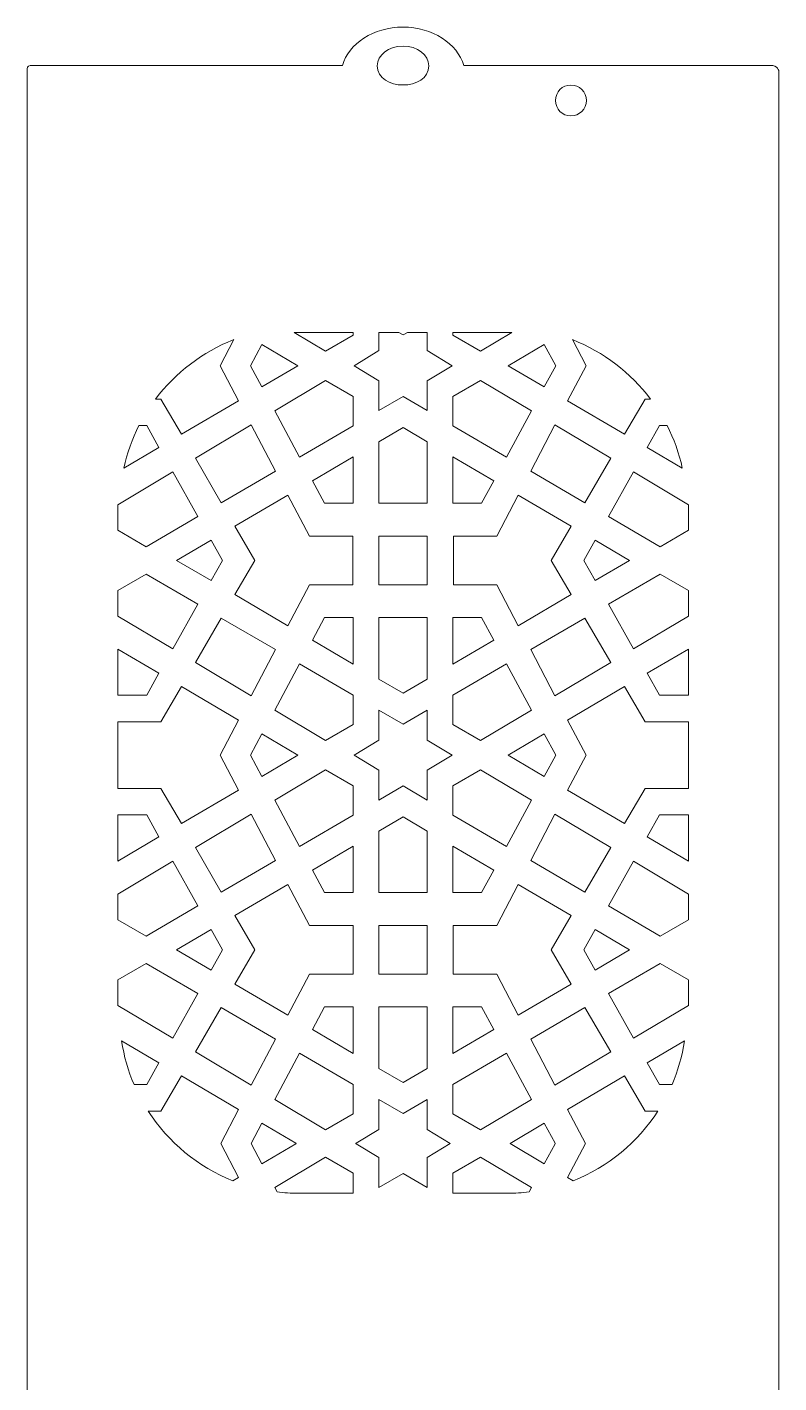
# Model space of a CAD drawing. Header units: millimetres. Extents: x -628 to 722, y -261 to 150.
# Drawn here: x -6.3 to 66.7, y -77.3 to 54.4 of the extents above; entities that cross this region are included whole.
import ezdxf

# ---------------------------------------------------------------- set-up
doc = ezdxf.new("R2010")
doc.units = ezdxf.units.MM
doc.header["$MEASUREMENT"] = 0
doc.layers.add('Layer 1', color=7, linetype='Continuous')

msp = doc.modelspace()

# ---------------------------------------------------------------- linework, layer by layer
at = {"layer": 'Layer 1', "lineweight": 9}
msp.add_open_spline([(0.2617, -155.2598), (0.2617, -155.2598), (60.1542, -155.2598), (60.1542, -155.2598), (60.1542, -155.2598), (61.887, -155.2598), (63.5488, -154.6964), (64.7742, -153.693), (64.7742, -153.693), (65.9995, -152.6895), (66.6876, -151.3291), (66.6876, -149.9104), (66.6876, -149.9104), (66.6876, -83.278), (66.6876, -16.6456), (66.6876, 49.9869), (66.6876, 49.9869), (66.6876, 50.2229), (66.6592, 50.7108), (65.8168, 50.6951), (65.8168, 50.6951), (55.9111, 50.6951), (46.0054, 50.6951), (36.0996, 50.6951), (36.0996, 50.6951), (35.4825, 52.8299), (33.0788, 54.422), (30.2077, 54.422), (30.2077, 54.422), (27.3365, 54.422), (24.9329, 52.8299), (24.3158, 50.6951), (24.3158, 50.6951), (14.2802, 50.6951), (4.2448, 50.6951), (-5.7907, 50.6951), (-5.7907, 50.6951), (-6.0668, 50.7015), (-6.281, 50.6408), (-6.2719, 50.3722), (-6.2719, 50.3722), (-6.2719, 50.3722), (-6.2719, -149.9104), (-6.2719, -149.9104), (-6.2719, -149.9104), (-6.2719, -152.8647), (-3.3466, -155.2598), (0.2617, -155.2598)], degree=3, knots=[0, 0, 0, 0, 0.07692308, 0.07692308, 0.07692308, 0.07692308, 0.15384615, 0.15384615, 0.15384615, 0.15384615, 0.23076923, 0.23076923, 0.23076923, 0.23076923, 0.30769231, 0.30769231, 0.30769231, 0.30769231, 0.38461538, 0.38461538, 0.38461538, 0.38461538, 0.46153846, 0.46153846, 0.46153846, 0.46153846, 0.53846154, 0.53846154, 0.53846154, 0.53846154, 0.61538462, 0.61538462, 0.61538462, 0.61538462, 0.69230769, 0.69230769, 0.69230769, 0.69230769, 0.76923077, 0.76923077, 0.76923077, 0.76923077, 0.84615385, 0.84615385, 0.84615385, 0.84615385, 1, 1, 1, 1], dxfattribs=at)
at = {"layer": 'Layer 1', "color": 22, "lineweight": 9}
for points, knots in [([(32.7077, 50.6757), (32.7077, 48.1738), (27.7077, 48.1738), (27.7077, 50.6757), (27.7077, 50.6757), (27.7077, 51.7263), (28.827, 52.5778), (30.2077, 52.5778), (30.2077, 52.5778), (31.5884, 52.5778), (32.7077, 51.7263), (32.7077, 50.6757)], [0, 0, 0, 0, 0.25, 0.25, 0.25, 0.25, 0.5, 0.5, 0.5, 0.5, 1, 1, 1, 1]), ([(48.0021, 47.2969), (48.0021, 46.4684), (47.3305, 45.7969), (46.502, 45.7969), (46.502, 45.7969), (45.6737, 45.7969), (45.0021, 46.4684), (45.0021, 47.2969), (45.0021, 47.2969), (45.0021, 48.1254), (45.6737, 48.7969), (46.502, 48.7969), (46.502, 48.7969), (47.3305, 48.7969), (48.0021, 48.1254), (48.0021, 47.2969)], [0, 0, 0, 0, 0.2, 0.2, 0.2, 0.2, 0.4, 0.4, 0.4, 0.4, 0.6, 0.6, 0.6, 0.6, 1, 1, 1, 1])]:
    msp.add_open_spline(points, degree=3, knots=knots, dxfattribs=at)
at = {"layer": 'Layer 1', "color": 240, "lineweight": 9}
for points, knots in [([(6.1789, 18.2867), (6.1789, 18.2867), (6.7112, 18.2867), (6.7112, 18.2867), (6.7112, 18.2867), (6.7112, 18.2867), (8.6977, 14.8712), (8.6977, 14.8712), (8.6977, 14.8712), (8.6977, 14.8712), (14.2299, 18.1306), (14.2299, 18.1306), (14.2299, 18.1306), (14.2299, 18.1306), (12.4491, 21.5302), (12.4491, 21.5302), (12.4491, 21.5302), (12.4491, 21.5302), (13.7763, 24.0635), (13.7763, 24.0635), (13.7763, 24.0635), (10.7389, 22.8779), (8.111, 20.8567), (6.1789, 18.2867)], [0, 0, 0, 0, 0.14285714, 0.14285714, 0.14285714, 0.14285714, 0.28571429, 0.28571429, 0.28571429, 0.28571429, 0.42857143, 0.42857143, 0.42857143, 0.42857143, 0.57142857, 0.57142857, 0.57142857, 0.57142857, 0.71428571, 0.71428571, 0.71428571, 0.71428571, 1, 1, 1, 1]), ([(19.6548, 24.7672), (19.6548, 24.7672), (22.6786, 22.9549), (22.6786, 22.9549), (22.6786, 22.9549), (22.6786, 22.9549), (25.3637, 24.5135), (25.3637, 24.5135), (25.3637, 24.5135), (25.3637, 24.5135), (25.3637, 24.7672), (25.3637, 24.7672), (25.3637, 24.7672), (25.3637, 24.7672), (19.6548, 24.7672), (19.6548, 24.7672)], [0, 0, 0, 0, 0.2, 0.2, 0.2, 0.2, 0.4, 0.4, 0.4, 0.4, 0.6, 0.6, 0.6, 0.6, 1, 1, 1, 1]), ([(30.2081, 24.5246), (30.2081, 24.5246), (30.6252, 24.7672), (30.6252, 24.7672), (30.6252, 24.7672), (30.6252, 24.7672), (32.55, 24.7672), (32.55, 24.7672), (32.55, 24.7672), (32.55, 24.7672), (32.55, 22.9939), (32.55, 22.9939), (32.55, 22.9939), (32.55, 22.9939), (34.9626, 21.5302), (34.9626, 21.5302), (34.9626, 21.5302), (34.9626, 21.5302), (32.55, 20.0669), (32.55, 20.0669), (32.55, 20.0669), (32.55, 20.0669), (32.55, 17.1671), (32.55, 17.1671), (32.55, 17.1671), (32.55, 17.1671), (30.2081, 18.5361), (30.2081, 18.5361), (30.2081, 18.5361), (30.2081, 18.5361), (27.8661, 17.1671), (27.8661, 17.1671), (27.8661, 17.1671), (27.8661, 17.1671), (27.8661, 20.0669), (27.8661, 20.0669), (27.8661, 20.0669), (27.8661, 20.0669), (25.4536, 21.5302), (25.4536, 21.5302), (25.4536, 21.5302), (25.4536, 21.5302), (27.8661, 22.9939), (27.8661, 22.9939), (27.8661, 22.9939), (27.8661, 22.9939), (27.8661, 24.7672), (27.8661, 24.7672), (27.8661, 24.7672), (27.8661, 24.7672), (29.791, 24.7672), (29.791, 24.7672), (29.791, 24.7672), (29.791, 24.7672), (30.2081, 24.5246), (30.2081, 24.5246)], [0, 0, 0, 0, 0.06666667, 0.06666667, 0.06666667, 0.06666667, 0.13333333, 0.13333333, 0.13333333, 0.13333333, 0.2, 0.2, 0.2, 0.2, 0.26666667, 0.26666667, 0.26666667, 0.26666667, 0.33333333, 0.33333333, 0.33333333, 0.33333333, 0.4, 0.4, 0.4, 0.4, 0.46666667, 0.46666667, 0.46666667, 0.46666667, 0.53333333, 0.53333333, 0.53333333, 0.53333333, 0.6, 0.6, 0.6, 0.6, 0.66666667, 0.66666667, 0.66666667, 0.66666667, 0.73333333, 0.73333333, 0.73333333, 0.73333333, 0.8, 0.8, 0.8, 0.8, 0.86666667, 0.86666667, 0.86666667, 0.86666667, 1, 1, 1, 1]), ([(40.7613, 24.7672), (40.7613, 24.7672), (37.7375, 22.9549), (37.7375, 22.9549), (37.7375, 22.9549), (37.7375, 22.9549), (35.0524, 24.5135), (35.0524, 24.5135), (35.0524, 24.5135), (35.0524, 24.5135), (35.0524, 24.7672), (35.0524, 24.7672), (35.0524, 24.7672), (35.0524, 24.7672), (40.7613, 24.7672), (40.7613, 24.7672)], [0, 0, 0, 0, 0.2, 0.2, 0.2, 0.2, 0.4, 0.4, 0.4, 0.4, 0.6, 0.6, 0.6, 0.6, 1, 1, 1, 1]), ([(54.2362, 18.2867), (54.2362, 18.2867), (53.7046, 18.2867), (53.7046, 18.2867), (53.7046, 18.2867), (53.7046, 18.2867), (51.7185, 14.8712), (51.7185, 14.8712), (51.7185, 14.8712), (51.7185, 14.8712), (46.186, 18.1306), (46.186, 18.1306), (46.186, 18.1306), (46.186, 18.1306), (47.9667, 21.5302), (47.9667, 21.5302), (47.9667, 21.5302), (47.9667, 21.5302), (46.6401, 24.063), (46.6401, 24.063), (46.6401, 24.063), (49.6768, 22.8773), (52.3043, 20.8562), (54.2362, 18.2867)], [0, 0, 0, 0, 0.14285714, 0.14285714, 0.14285714, 0.14285714, 0.28571429, 0.28571429, 0.28571429, 0.28571429, 0.42857143, 0.42857143, 0.42857143, 0.42857143, 0.57142857, 0.57142857, 0.57142857, 0.57142857, 0.71428571, 0.71428571, 0.71428571, 0.71428571, 1, 1, 1, 1]), ([(15.3884, 21.5303), (15.3884, 21.5303), (16.4994, 23.5931), (16.4994, 23.5931), (16.4994, 23.5931), (16.4994, 23.5931), (19.9977, 21.5302), (19.9977, 21.5302), (19.9977, 21.5302), (19.9977, 21.5302), (16.4994, 19.4677), (16.4994, 19.4677), (16.4994, 19.4677), (16.4994, 19.4677), (15.3884, 21.5303), (15.3884, 21.5303)], [0, 0, 0, 0, 0.2, 0.2, 0.2, 0.2, 0.4, 0.4, 0.4, 0.4, 0.6, 0.6, 0.6, 0.6, 1, 1, 1, 1]), ([(45.0275, 21.5303), (45.0275, 21.5303), (43.9165, 23.5931), (43.9165, 23.5931), (43.9165, 23.5931), (43.9165, 23.5931), (40.4184, 21.5302), (40.4184, 21.5302), (40.4184, 21.5302), (40.4184, 21.5302), (43.9165, 19.4677), (43.9165, 19.4677), (43.9165, 19.4677), (43.9165, 19.4677), (45.0275, 21.5303), (45.0275, 21.5303)], [0, 0, 0, 0, 0.2, 0.2, 0.2, 0.2, 0.4, 0.4, 0.4, 0.4, 0.6, 0.6, 0.6, 0.6, 1, 1, 1, 1]), ([(25.3637, 18.5472), (25.3637, 18.5472), (22.6786, 20.1057), (22.6786, 20.1057), (22.6786, 20.1057), (22.6786, 20.1057), (17.7483, 17.1509), (17.7483, 17.1509), (17.7483, 17.1509), (17.7483, 17.1509), (20.1675, 12.6623), (20.1675, 12.6623), (20.1675, 12.6623), (20.1675, 12.6623), (25.3637, 15.7028), (25.3637, 15.7028), (25.3637, 15.7028), (25.3637, 15.7028), (25.3637, 18.5472), (25.3637, 18.5472)], [0, 0, 0, 0, 0.16666667, 0.16666667, 0.16666667, 0.16666667, 0.33333333, 0.33333333, 0.33333333, 0.33333333, 0.5, 0.5, 0.5, 0.5, 0.66666667, 0.66666667, 0.66666667, 0.66666667, 1, 1, 1, 1]), ([(35.0524, 18.5472), (35.0524, 18.5472), (37.7375, 20.1057), (37.7375, 20.1057), (37.7375, 20.1057), (37.7375, 20.1057), (42.6679, 17.1509), (42.6679, 17.1509), (42.6679, 17.1509), (42.6679, 17.1509), (40.2483, 12.6623), (40.2483, 12.6623), (40.2483, 12.6623), (40.2483, 12.6623), (35.0524, 15.7028), (35.0524, 15.7028), (35.0524, 15.7028), (35.0524, 15.7028), (35.0524, 18.5472), (35.0524, 18.5472)], [0, 0, 0, 0, 0.16666667, 0.16666667, 0.16666667, 0.16666667, 0.33333333, 0.33333333, 0.33333333, 0.33333333, 0.5, 0.5, 0.5, 0.5, 0.66666667, 0.66666667, 0.66666667, 0.66666667, 1, 1, 1, 1]), ([(3.0991, 11.5728), (3.4152, 13.0291), (3.916, 14.4189), (4.5754, 15.7157), (4.5754, 15.7157), (4.5754, 15.7157), (5.3221, 15.7157), (5.3221, 15.7157), (5.3221, 15.7157), (5.3221, 15.7157), (6.5169, 13.5864), (6.5169, 13.5864), (6.5169, 13.5864), (6.5169, 13.5864), (3.0991, 11.5728), (3.0991, 11.5728)], [0, 0, 0, 0, 0.2, 0.2, 0.2, 0.2, 0.4, 0.4, 0.4, 0.4, 0.6, 0.6, 0.6, 0.6, 1, 1, 1, 1]), ([(15.4618, 15.7804), (15.4618, 15.7804), (10.0536, 12.5392), (10.0536, 12.5392), (10.0536, 12.5392), (10.0536, 12.5392), (12.5683, 8.2153), (12.5683, 8.2153), (12.5683, 8.2153), (12.5683, 8.2153), (17.8169, 11.2866), (17.8169, 11.2866), (17.8169, 11.2866), (17.8169, 11.2866), (15.4618, 15.7804), (15.4618, 15.7804)], [0, 0, 0, 0, 0.2, 0.2, 0.2, 0.2, 0.4, 0.4, 0.4, 0.4, 0.6, 0.6, 0.6, 0.6, 1, 1, 1, 1]), ([(30.2081, 15.524), (30.2081, 15.524), (32.55, 14.1505), (32.55, 14.1505), (32.55, 14.1505), (32.55, 14.1505), (32.55, 8.1698), (32.55, 8.1698), (32.55, 8.1698), (32.55, 8.1698), (27.8661, 8.1698), (27.8661, 8.1698), (27.8661, 8.1698), (27.8661, 8.1698), (27.8661, 14.1505), (27.8661, 14.1505), (27.8661, 14.1505), (27.8661, 14.1505), (30.2081, 15.524), (30.2081, 15.524)], [0, 0, 0, 0, 0.16666667, 0.16666667, 0.16666667, 0.16666667, 0.33333333, 0.33333333, 0.33333333, 0.33333333, 0.5, 0.5, 0.5, 0.5, 0.66666667, 0.66666667, 0.66666667, 0.66666667, 1, 1, 1, 1]), ([(44.9544, 15.7804), (44.9544, 15.7804), (50.3622, 12.5392), (50.3622, 12.5392), (50.3622, 12.5392), (50.3622, 12.5392), (47.8479, 8.2153), (47.8479, 8.2153), (47.8479, 8.2153), (47.8479, 8.2153), (42.5993, 11.2866), (42.5993, 11.2866), (42.5993, 11.2866), (42.5993, 11.2866), (44.9544, 15.7804), (44.9544, 15.7804)], [0, 0, 0, 0, 0.2, 0.2, 0.2, 0.2, 0.4, 0.4, 0.4, 0.4, 0.6, 0.6, 0.6, 0.6, 1, 1, 1, 1]), ([(57.3166, 11.5729), (57.3166, 11.5729), (53.8993, 13.5864), (53.8993, 13.5864), (53.8993, 13.5864), (53.8993, 13.5864), (55.0938, 15.7157), (55.0938, 15.7157), (55.0938, 15.7157), (55.0938, 15.7157), (55.8399, 15.7157), (55.8399, 15.7157), (55.8399, 15.7157), (56.4994, 14.4188), (57.0004, 13.0292), (57.3166, 11.5729)], [0, 0, 0, 0, 0.2, 0.2, 0.2, 0.2, 0.4, 0.4, 0.4, 0.4, 0.6, 0.6, 0.6, 0.6, 1, 1, 1, 1]), ([(21.409, 10.3593), (21.409, 10.3593), (25.3637, 12.6811), (25.3637, 12.6811), (25.3637, 12.6811), (25.3637, 12.6811), (25.3637, 8.1698), (25.3637, 8.1698), (25.3637, 8.1698), (25.3637, 8.1698), (22.5891, 8.1698), (22.5891, 8.1698), (22.5891, 8.1698), (22.5891, 8.1698), (21.409, 10.3593), (21.409, 10.3593)], [0, 0, 0, 0, 0.2, 0.2, 0.2, 0.2, 0.4, 0.4, 0.4, 0.4, 0.6, 0.6, 0.6, 0.6, 1, 1, 1, 1]), ([(39.0072, 10.3593), (39.0072, 10.3593), (35.0524, 12.6811), (35.0524, 12.6811), (35.0524, 12.6811), (35.0524, 12.6811), (35.0524, 8.1698), (35.0524, 8.1698), (35.0524, 8.1698), (35.0524, 8.1698), (37.8271, 8.1698), (37.8271, 8.1698), (37.8271, 8.1698), (37.8271, 8.1698), (39.0072, 10.3593), (39.0072, 10.3593)], [0, 0, 0, 0, 0.2, 0.2, 0.2, 0.2, 0.4, 0.4, 0.4, 0.4, 0.6, 0.6, 0.6, 0.6, 1, 1, 1, 1]), ([(2.5142, 8.0206), (2.5142, 8.0206), (2.5142, 5.5442), (2.5142, 5.5442), (2.5142, 5.5442), (2.5142, 5.5442), (5.261, 3.939), (5.261, 3.939), (5.261, 3.939), (5.261, 3.939), (10.2814, 6.8768), (10.2814, 6.8768), (10.2814, 6.8768), (10.2814, 6.8768), (7.8467, 11.2166), (7.8467, 11.2166), (7.8467, 11.2166), (7.8467, 11.2166), (2.5142, 8.0206), (2.5142, 8.0206)], [0, 0, 0, 0, 0.16666667, 0.16666667, 0.16666667, 0.16666667, 0.33333333, 0.33333333, 0.33333333, 0.33333333, 0.5, 0.5, 0.5, 0.5, 0.66666667, 0.66666667, 0.66666667, 0.66666667, 1, 1, 1, 1]), ([(57.9016, 8.0206), (57.9016, 8.0206), (57.9016, 5.5442), (57.9016, 5.5442), (57.9016, 5.5442), (57.9016, 5.5442), (55.1551, 3.939), (55.1551, 3.939), (55.1551, 3.939), (55.1551, 3.939), (50.1347, 6.8768), (50.1347, 6.8768), (50.1347, 6.8768), (50.1347, 6.8768), (52.5695, 11.2166), (52.5695, 11.2166), (52.5695, 11.2166), (52.5695, 11.2166), (57.9016, 8.0206), (57.9016, 8.0206)], [0, 0, 0, 0, 0.16666667, 0.16666667, 0.16666667, 0.16666667, 0.33333333, 0.33333333, 0.33333333, 0.33333333, 0.5, 0.5, 0.5, 0.5, 0.66666667, 0.66666667, 0.66666667, 0.66666667, 1, 1, 1, 1]), ([(25.3185, 4.9837), (25.3185, 4.9837), (25.3185, 0.2531), (25.3185, 0.2531), (25.3185, 0.2531), (25.3185, 0.2531), (21.12, 0.2531), (21.12, 0.2531), (21.12, 0.2531), (21.12, 0.2531), (19.0335, -3.7283), (19.0335, -3.7283), (19.0335, -3.7283), (19.0335, -3.7283), (13.8888, -0.7075), (13.8888, -0.7075), (13.8888, -0.7075), (13.8888, -0.7075), (15.822, 2.6184), (15.822, 2.6184), (15.822, 2.6184), (15.822, 2.6184), (13.8888, 5.9443), (13.8888, 5.9443), (13.8888, 5.9443), (13.8888, 5.9443), (19.0335, 8.9648), (19.0335, 8.9648), (19.0335, 8.9648), (19.0335, 8.9648), (21.12, 4.9837), (21.12, 4.9837), (21.12, 4.9837), (21.12, 4.9837), (25.3185, 4.9837), (25.3185, 4.9837)], [0, 0, 0, 0, 0.1, 0.1, 0.1, 0.1, 0.2, 0.2, 0.2, 0.2, 0.3, 0.3, 0.3, 0.3, 0.4, 0.4, 0.4, 0.4, 0.5, 0.5, 0.5, 0.5, 0.6, 0.6, 0.6, 0.6, 0.7, 0.7, 0.7, 0.7, 0.8, 0.8, 0.8, 0.8, 1, 1, 1, 1]), ([(35.0977, 4.9837), (35.0977, 4.9837), (35.0977, 0.2531), (35.0977, 0.2531), (35.0977, 0.2531), (35.0977, 0.2531), (39.2958, 0.2531), (39.2958, 0.2531), (39.2958, 0.2531), (39.2958, 0.2531), (41.3823, -3.7283), (41.3823, -3.7283), (41.3823, -3.7283), (41.3823, -3.7283), (46.5273, -0.7075), (46.5273, -0.7075), (46.5273, -0.7075), (46.5273, -0.7075), (44.5941, 2.6184), (44.5941, 2.6184), (44.5941, 2.6184), (44.5941, 2.6184), (46.5273, 5.9443), (46.5273, 5.9443), (46.5273, 5.9443), (46.5273, 5.9443), (41.3823, 8.9648), (41.3823, 8.9648), (41.3823, 8.9648), (41.3823, 8.9648), (39.2958, 4.9837), (39.2958, 4.9837), (39.2958, 4.9837), (39.2958, 4.9837), (35.0977, 4.9837), (35.0977, 4.9837)], [0, 0, 0, 0, 0.1, 0.1, 0.1, 0.1, 0.2, 0.2, 0.2, 0.2, 0.3, 0.3, 0.3, 0.3, 0.4, 0.4, 0.4, 0.4, 0.5, 0.5, 0.5, 0.5, 0.6, 0.6, 0.6, 0.6, 0.7, 0.7, 0.7, 0.7, 0.8, 0.8, 0.8, 0.8, 1, 1, 1, 1]), ([(12.6698, 2.6182), (12.6698, 2.6182), (11.5687, 4.5824), (11.5687, 4.5824), (11.5687, 4.5824), (11.5687, 4.5824), (8.2267, 2.6184), (8.2267, 2.6184), (8.2267, 2.6184), (8.2267, 2.6184), (11.5687, 0.6543), (11.5687, 0.6543), (11.5687, 0.6543), (11.5687, 0.6543), (12.6698, 2.6182), (12.6698, 2.6182)], [0, 0, 0, 0, 0.2, 0.2, 0.2, 0.2, 0.4, 0.4, 0.4, 0.4, 0.6, 0.6, 0.6, 0.6, 1, 1, 1, 1]), ([(30.2081, 4.9837), (30.2081, 4.9837), (32.55, 4.9837), (32.55, 4.9837), (32.55, 4.9837), (32.55, 4.9837), (32.55, 0.2531), (32.55, 0.2531), (32.55, 0.2531), (32.55, 0.2531), (27.8661, 0.2531), (27.8661, 0.2531), (27.8661, 0.2531), (27.8661, 0.2531), (27.8661, 4.9837), (27.8661, 4.9837), (27.8661, 4.9837), (27.8661, 4.9837), (30.2081, 4.9837), (30.2081, 4.9837)], [0, 0, 0, 0, 0.16666667, 0.16666667, 0.16666667, 0.16666667, 0.33333333, 0.33333333, 0.33333333, 0.33333333, 0.5, 0.5, 0.5, 0.5, 0.66666667, 0.66666667, 0.66666667, 0.66666667, 1, 1, 1, 1]), ([(47.7464, 2.6182), (47.7464, 2.6182), (48.8471, 4.5824), (48.8471, 4.5824), (48.8471, 4.5824), (48.8471, 4.5824), (52.1891, 2.6184), (52.1891, 2.6184), (52.1891, 2.6184), (52.1891, 2.6184), (48.8471, 0.6543), (48.8471, 0.6543), (48.8471, 0.6543), (48.8471, 0.6543), (47.7464, 2.6182), (47.7464, 2.6182)], [0, 0, 0, 0, 0.2, 0.2, 0.2, 0.2, 0.4, 0.4, 0.4, 0.4, 0.6, 0.6, 0.6, 0.6, 1, 1, 1, 1]), ([(2.5142, -2.7839), (2.5142, -2.7839), (2.5142, -0.3075), (2.5142, -0.3075), (2.5142, -0.3075), (2.5142, -0.3075), (5.261, 1.2979), (5.261, 1.2979), (5.261, 1.2979), (5.261, 1.2979), (10.2814, -1.6403), (10.2814, -1.6403), (10.2814, -1.6403), (10.2814, -1.6403), (7.8467, -5.9798), (7.8467, -5.9798), (7.8467, -5.9798), (7.8467, -5.9798), (2.5142, -2.7839), (2.5142, -2.7839)], [0, 0, 0, 0, 0.16666667, 0.16666667, 0.16666667, 0.16666667, 0.33333333, 0.33333333, 0.33333333, 0.33333333, 0.5, 0.5, 0.5, 0.5, 0.66666667, 0.66666667, 0.66666667, 0.66666667, 1, 1, 1, 1]), ([(57.9016, -2.7839), (57.9016, -2.7839), (57.9016, -0.3075), (57.9016, -0.3075), (57.9016, -0.3075), (57.9016, -0.3075), (55.1551, 1.2979), (55.1551, 1.2979), (55.1551, 1.2979), (55.1551, 1.2979), (50.1347, -1.6403), (50.1347, -1.6403), (50.1347, -1.6403), (50.1347, -1.6403), (52.5695, -5.9798), (52.5695, -5.9798), (52.5695, -5.9798), (52.5695, -5.9798), (57.9016, -2.7839), (57.9016, -2.7839)], [0, 0, 0, 0, 0.16666667, 0.16666667, 0.16666667, 0.16666667, 0.33333333, 0.33333333, 0.33333333, 0.33333333, 0.5, 0.5, 0.5, 0.5, 0.66666667, 0.66666667, 0.66666667, 0.66666667, 1, 1, 1, 1]), ([(15.4618, -10.5439), (15.4618, -10.5439), (10.0536, -7.3024), (10.0536, -7.3024), (10.0536, -7.3024), (10.0536, -7.3024), (12.5683, -2.9785), (12.5683, -2.9785), (12.5683, -2.9785), (12.5683, -2.9785), (17.8169, -6.0498), (17.8169, -6.0498), (17.8169, -6.0498), (17.8169, -6.0498), (15.4618, -10.5439), (15.4618, -10.5439)], [0, 0, 0, 0, 0.2, 0.2, 0.2, 0.2, 0.4, 0.4, 0.4, 0.4, 0.6, 0.6, 0.6, 0.6, 1, 1, 1, 1]), ([(21.409, -5.1228), (21.409, -5.1228), (25.3637, -7.4446), (25.3637, -7.4446), (25.3637, -7.4446), (25.3637, -7.4446), (25.3637, -2.9329), (25.3637, -2.9329), (25.3637, -2.9329), (25.3637, -2.9329), (22.5891, -2.9329), (22.5891, -2.9329), (22.5891, -2.9329), (22.5891, -2.9329), (21.409, -5.1228), (21.409, -5.1228)], [0, 0, 0, 0, 0.2, 0.2, 0.2, 0.2, 0.4, 0.4, 0.4, 0.4, 0.6, 0.6, 0.6, 0.6, 1, 1, 1, 1]), ([(30.2081, -10.2873), (30.2081, -10.2873), (32.55, -8.9137), (32.55, -8.9137), (32.55, -8.9137), (32.55, -8.9137), (32.55, -2.9329), (32.55, -2.9329), (32.55, -2.9329), (32.55, -2.9329), (27.8661, -2.9329), (27.8661, -2.9329), (27.8661, -2.9329), (27.8661, -2.9329), (27.8661, -8.9137), (27.8661, -8.9137), (27.8661, -8.9137), (27.8661, -8.9137), (30.2081, -10.2873), (30.2081, -10.2873)], [0, 0, 0, 0, 0.16666667, 0.16666667, 0.16666667, 0.16666667, 0.33333333, 0.33333333, 0.33333333, 0.33333333, 0.5, 0.5, 0.5, 0.5, 0.66666667, 0.66666667, 0.66666667, 0.66666667, 1, 1, 1, 1]), ([(39.0072, -5.1228), (39.0072, -5.1228), (35.0524, -7.4446), (35.0524, -7.4446), (35.0524, -7.4446), (35.0524, -7.4446), (35.0524, -2.9329), (35.0524, -2.9329), (35.0524, -2.9329), (35.0524, -2.9329), (37.8271, -2.9329), (37.8271, -2.9329), (37.8271, -2.9329), (37.8271, -2.9329), (39.0072, -5.1228), (39.0072, -5.1228)], [0, 0, 0, 0, 0.2, 0.2, 0.2, 0.2, 0.4, 0.4, 0.4, 0.4, 0.6, 0.6, 0.6, 0.6, 1, 1, 1, 1]), ([(44.9544, -10.5439), (44.9544, -10.5439), (50.3622, -7.3024), (50.3622, -7.3024), (50.3622, -7.3024), (50.3622, -7.3024), (47.8479, -2.9785), (47.8479, -2.9785), (47.8479, -2.9785), (47.8479, -2.9785), (42.5993, -6.0498), (42.5993, -6.0498), (42.5993, -6.0498), (42.5993, -6.0498), (44.9544, -10.5439), (44.9544, -10.5439)], [0, 0, 0, 0, 0.2, 0.2, 0.2, 0.2, 0.4, 0.4, 0.4, 0.4, 0.6, 0.6, 0.6, 0.6, 1, 1, 1, 1]), ([(2.5142, -10.4789), (2.5142, -10.4789), (5.3221, -10.4789), (5.3221, -10.4789), (5.3221, -10.4789), (5.3221, -10.4789), (6.5169, -8.3495), (6.5169, -8.3495), (6.5169, -8.3495), (6.5169, -8.3495), (2.5142, -5.9914), (2.5142, -5.9914), (2.5142, -5.9914), (2.5142, -5.9914), (2.5142, -10.4789), (2.5142, -10.4789)], [0, 0, 0, 0, 0.2, 0.2, 0.2, 0.2, 0.4, 0.4, 0.4, 0.4, 0.6, 0.6, 0.6, 0.6, 1, 1, 1, 1]), ([(57.9016, -10.4789), (57.9016, -10.4789), (55.0938, -10.4789), (55.0938, -10.4789), (55.0938, -10.4789), (55.0938, -10.4789), (53.8993, -8.3495), (53.8993, -8.3495), (53.8993, -8.3495), (53.8993, -8.3495), (57.9016, -5.9914), (57.9016, -5.9914), (57.9016, -5.9914), (57.9016, -5.9914), (57.9016, -10.4789), (57.9016, -10.4789)], [0, 0, 0, 0, 0.2, 0.2, 0.2, 0.2, 0.4, 0.4, 0.4, 0.4, 0.6, 0.6, 0.6, 0.6, 1, 1, 1, 1]), ([(25.3637, -13.3104), (25.3637, -13.3104), (22.6786, -14.869), (22.6786, -14.869), (22.6786, -14.869), (22.6786, -14.869), (17.7483, -11.9141), (17.7483, -11.9141), (17.7483, -11.9141), (17.7483, -11.9141), (20.1675, -7.4255), (20.1675, -7.4255), (20.1675, -7.4255), (20.1675, -7.4255), (25.3637, -10.466), (25.3637, -10.466), (25.3637, -10.466), (25.3637, -10.466), (25.3637, -13.3104), (25.3637, -13.3104)], [0, 0, 0, 0, 0.16666667, 0.16666667, 0.16666667, 0.16666667, 0.33333333, 0.33333333, 0.33333333, 0.33333333, 0.5, 0.5, 0.5, 0.5, 0.66666667, 0.66666667, 0.66666667, 0.66666667, 1, 1, 1, 1]), ([(35.0524, -13.3104), (35.0524, -13.3104), (37.7375, -14.869), (37.7375, -14.869), (37.7375, -14.869), (37.7375, -14.869), (42.6679, -11.9141), (42.6679, -11.9141), (42.6679, -11.9141), (42.6679, -11.9141), (40.2483, -7.4255), (40.2483, -7.4255), (40.2483, -7.4255), (40.2483, -7.4255), (35.0524, -10.466), (35.0524, -10.466), (35.0524, -10.466), (35.0524, -10.466), (35.0524, -13.3104), (35.0524, -13.3104)], [0, 0, 0, 0, 0.16666667, 0.16666667, 0.16666667, 0.16666667, 0.33333333, 0.33333333, 0.33333333, 0.33333333, 0.5, 0.5, 0.5, 0.5, 0.66666667, 0.66666667, 0.66666667, 0.66666667, 1, 1, 1, 1]), ([(12.4491, -16.2935), (12.4491, -16.2935), (14.2299, -12.8939), (14.2299, -12.8939), (14.2299, -12.8939), (14.2299, -12.8939), (8.6977, -9.6345), (8.6977, -9.6345), (8.6977, -9.6345), (8.6977, -9.6345), (6.7112, -13.0499), (6.7112, -13.0499), (6.7112, -13.0499), (6.7112, -13.0499), (2.5142, -13.0499), (2.5142, -13.0499), (2.5142, -13.0499), (2.5142, -13.0499), (2.5142, -19.5372), (2.5142, -19.5372), (2.5142, -19.5372), (2.5142, -19.5372), (6.7112, -19.5372), (6.7112, -19.5372), (6.7112, -19.5372), (6.7112, -19.5372), (8.6977, -22.953), (8.6977, -22.953), (8.6977, -22.953), (8.6977, -22.953), (14.2299, -19.6932), (14.2299, -19.6932), (14.2299, -19.6932), (14.2299, -19.6932), (12.4491, -16.2935), (12.4491, -16.2935)], [0, 0, 0, 0, 0.1, 0.1, 0.1, 0.1, 0.2, 0.2, 0.2, 0.2, 0.3, 0.3, 0.3, 0.3, 0.4, 0.4, 0.4, 0.4, 0.5, 0.5, 0.5, 0.5, 0.6, 0.6, 0.6, 0.6, 0.7, 0.7, 0.7, 0.7, 0.8, 0.8, 0.8, 0.8, 1, 1, 1, 1]), ([(47.9667, -16.2935), (47.9667, -16.2935), (46.186, -12.8939), (46.186, -12.8939), (46.186, -12.8939), (46.186, -12.8939), (51.7185, -9.6345), (51.7185, -9.6345), (51.7185, -9.6345), (51.7185, -9.6345), (53.7046, -13.0499), (53.7046, -13.0499), (53.7046, -13.0499), (53.7046, -13.0499), (57.9016, -13.0499), (57.9016, -13.0499), (57.9016, -13.0499), (57.9016, -13.0499), (57.9016, -19.5372), (57.9016, -19.5372), (57.9016, -19.5372), (57.9016, -19.5372), (53.7046, -19.5372), (53.7046, -19.5372), (53.7046, -19.5372), (53.7046, -19.5372), (51.7185, -22.953), (51.7185, -22.953), (51.7185, -22.953), (51.7185, -22.953), (46.186, -19.6932), (46.186, -19.6932), (46.186, -19.6932), (46.186, -19.6932), (47.9667, -16.2935), (47.9667, -16.2935)], [0, 0, 0, 0, 0.1, 0.1, 0.1, 0.1, 0.2, 0.2, 0.2, 0.2, 0.3, 0.3, 0.3, 0.3, 0.4, 0.4, 0.4, 0.4, 0.5, 0.5, 0.5, 0.5, 0.6, 0.6, 0.6, 0.6, 0.7, 0.7, 0.7, 0.7, 0.8, 0.8, 0.8, 0.8, 1, 1, 1, 1]), ([(30.2081, -13.2994), (30.2081, -13.2994), (32.55, -11.9306), (32.55, -11.9306), (32.55, -11.9306), (32.55, -11.9306), (32.55, -14.8301), (32.55, -14.8301), (32.55, -14.8301), (32.55, -14.8301), (34.9626, -16.2935), (34.9626, -16.2935), (34.9626, -16.2935), (34.9626, -16.2935), (32.55, -17.7571), (32.55, -17.7571), (32.55, -17.7571), (32.55, -17.7571), (32.55, -20.6568), (32.55, -20.6568), (32.55, -20.6568), (32.55, -20.6568), (30.2081, -19.2878), (30.2081, -19.2878), (30.2081, -19.2878), (30.2081, -19.2878), (27.8661, -20.6568), (27.8661, -20.6568), (27.8661, -20.6568), (27.8661, -20.6568), (27.8661, -17.7571), (27.8661, -17.7571), (27.8661, -17.7571), (27.8661, -17.7571), (25.4536, -16.2935), (25.4536, -16.2935), (25.4536, -16.2935), (25.4536, -16.2935), (27.8661, -14.8301), (27.8661, -14.8301), (27.8661, -14.8301), (27.8661, -14.8301), (27.8661, -11.9306), (27.8661, -11.9306), (27.8661, -11.9306), (27.8661, -11.9306), (30.2081, -13.2994), (30.2081, -13.2994)], [0, 0, 0, 0, 0.07692308, 0.07692308, 0.07692308, 0.07692308, 0.15384615, 0.15384615, 0.15384615, 0.15384615, 0.23076923, 0.23076923, 0.23076923, 0.23076923, 0.30769231, 0.30769231, 0.30769231, 0.30769231, 0.38461538, 0.38461538, 0.38461538, 0.38461538, 0.46153846, 0.46153846, 0.46153846, 0.46153846, 0.53846154, 0.53846154, 0.53846154, 0.53846154, 0.61538462, 0.61538462, 0.61538462, 0.61538462, 0.69230769, 0.69230769, 0.69230769, 0.69230769, 0.76923077, 0.76923077, 0.76923077, 0.76923077, 0.84615385, 0.84615385, 0.84615385, 0.84615385, 1, 1, 1, 1]), ([(15.3884, -16.2936), (15.3884, -16.2936), (16.4994, -14.2309), (16.4994, -14.2309), (16.4994, -14.2309), (16.4994, -14.2309), (19.9977, -16.2935), (19.9977, -16.2935), (19.9977, -16.2935), (19.9977, -16.2935), (16.4994, -18.3562), (16.4994, -18.3562), (16.4994, -18.3562), (16.4994, -18.3562), (15.3884, -16.2936), (15.3884, -16.2936)], [0, 0, 0, 0, 0.2, 0.2, 0.2, 0.2, 0.4, 0.4, 0.4, 0.4, 0.6, 0.6, 0.6, 0.6, 1, 1, 1, 1]), ([(45.0275, -16.2936), (45.0275, -16.2936), (43.9165, -14.2309), (43.9165, -14.2309), (43.9165, -14.2309), (43.9165, -14.2309), (40.4184, -16.2935), (40.4184, -16.2935), (40.4184, -16.2935), (40.4184, -16.2935), (43.9165, -18.3562), (43.9165, -18.3562), (43.9165, -18.3562), (43.9165, -18.3562), (45.0275, -16.2936), (45.0275, -16.2936)], [0, 0, 0, 0, 0.2, 0.2, 0.2, 0.2, 0.4, 0.4, 0.4, 0.4, 0.6, 0.6, 0.6, 0.6, 1, 1, 1, 1]), ([(25.3637, -19.2767), (25.3637, -19.2767), (22.6786, -17.7182), (22.6786, -17.7182), (22.6786, -17.7182), (22.6786, -17.7182), (17.7483, -20.673), (17.7483, -20.673), (17.7483, -20.673), (17.7483, -20.673), (20.1675, -25.1616), (20.1675, -25.1616), (20.1675, -25.1616), (20.1675, -25.1616), (25.3637, -22.121), (25.3637, -22.121), (25.3637, -22.121), (25.3637, -22.121), (25.3637, -19.2767), (25.3637, -19.2767)], [0, 0, 0, 0, 0.16666667, 0.16666667, 0.16666667, 0.16666667, 0.33333333, 0.33333333, 0.33333333, 0.33333333, 0.5, 0.5, 0.5, 0.5, 0.66666667, 0.66666667, 0.66666667, 0.66666667, 1, 1, 1, 1]), ([(35.0524, -19.2767), (35.0524, -19.2767), (37.7375, -17.7182), (37.7375, -17.7182), (37.7375, -17.7182), (37.7375, -17.7182), (42.6679, -20.673), (42.6679, -20.673), (42.6679, -20.673), (42.6679, -20.673), (40.2483, -25.1616), (40.2483, -25.1616), (40.2483, -25.1616), (40.2483, -25.1616), (35.0524, -22.121), (35.0524, -22.121), (35.0524, -22.121), (35.0524, -22.121), (35.0524, -19.2767), (35.0524, -19.2767)], [0, 0, 0, 0, 0.16666667, 0.16666667, 0.16666667, 0.16666667, 0.33333333, 0.33333333, 0.33333333, 0.33333333, 0.5, 0.5, 0.5, 0.5, 0.66666667, 0.66666667, 0.66666667, 0.66666667, 1, 1, 1, 1]), ([(2.5142, -22.1082), (2.5142, -22.1082), (5.3221, -22.1082), (5.3221, -22.1082), (5.3221, -22.1082), (5.3221, -22.1082), (6.5169, -24.2375), (6.5169, -24.2375), (6.5169, -24.2375), (6.5169, -24.2375), (2.5142, -26.5956), (2.5142, -26.5956), (2.5142, -26.5956), (2.5142, -26.5956), (2.5142, -22.1082), (2.5142, -22.1082)], [0, 0, 0, 0, 0.2, 0.2, 0.2, 0.2, 0.4, 0.4, 0.4, 0.4, 0.6, 0.6, 0.6, 0.6, 1, 1, 1, 1]), ([(15.4618, -22.0435), (15.4618, -22.0435), (10.0536, -25.2846), (10.0536, -25.2846), (10.0536, -25.2846), (10.0536, -25.2846), (12.5683, -29.6089), (12.5683, -29.6089), (12.5683, -29.6089), (12.5683, -29.6089), (17.8169, -26.5372), (17.8169, -26.5372), (17.8169, -26.5372), (17.8169, -26.5372), (15.4618, -22.0435), (15.4618, -22.0435)], [0, 0, 0, 0, 0.2, 0.2, 0.2, 0.2, 0.4, 0.4, 0.4, 0.4, 0.6, 0.6, 0.6, 0.6, 1, 1, 1, 1]), ([(30.2081, -22.2998), (30.2081, -22.2998), (32.55, -23.6733), (32.55, -23.6733), (32.55, -23.6733), (32.55, -23.6733), (32.55, -29.6541), (32.55, -29.6541), (32.55, -29.6541), (32.55, -29.6541), (27.8661, -29.6541), (27.8661, -29.6541), (27.8661, -29.6541), (27.8661, -29.6541), (27.8661, -23.6733), (27.8661, -23.6733), (27.8661, -23.6733), (27.8661, -23.6733), (30.2081, -22.2998), (30.2081, -22.2998)], [0, 0, 0, 0, 0.16666667, 0.16666667, 0.16666667, 0.16666667, 0.33333333, 0.33333333, 0.33333333, 0.33333333, 0.5, 0.5, 0.5, 0.5, 0.66666667, 0.66666667, 0.66666667, 0.66666667, 1, 1, 1, 1]), ([(44.9544, -22.0435), (44.9544, -22.0435), (50.3622, -25.2846), (50.3622, -25.2846), (50.3622, -25.2846), (50.3622, -25.2846), (47.8479, -29.6089), (47.8479, -29.6089), (47.8479, -29.6089), (47.8479, -29.6089), (42.5993, -26.5372), (42.5993, -26.5372), (42.5993, -26.5372), (42.5993, -26.5372), (44.9544, -22.0435), (44.9544, -22.0435)], [0, 0, 0, 0, 0.2, 0.2, 0.2, 0.2, 0.4, 0.4, 0.4, 0.4, 0.6, 0.6, 0.6, 0.6, 1, 1, 1, 1]), ([(57.9016, -22.1082), (57.9016, -22.1082), (55.0938, -22.1082), (55.0938, -22.1082), (55.0938, -22.1082), (55.0938, -22.1082), (53.8993, -24.2375), (53.8993, -24.2375), (53.8993, -24.2375), (53.8993, -24.2375), (57.9016, -26.5956), (57.9016, -26.5956), (57.9016, -26.5956), (57.9016, -26.5956), (57.9016, -22.1082), (57.9016, -22.1082)], [0, 0, 0, 0, 0.2, 0.2, 0.2, 0.2, 0.4, 0.4, 0.4, 0.4, 0.6, 0.6, 0.6, 0.6, 1, 1, 1, 1]), ([(21.409, -27.4646), (21.409, -27.4646), (25.3637, -25.1427), (25.3637, -25.1427), (25.3637, -25.1427), (25.3637, -25.1427), (25.3637, -29.6541), (25.3637, -29.6541), (25.3637, -29.6541), (25.3637, -29.6541), (22.5891, -29.6541), (22.5891, -29.6541), (22.5891, -29.6541), (22.5891, -29.6541), (21.409, -27.4646), (21.409, -27.4646)], [0, 0, 0, 0, 0.2, 0.2, 0.2, 0.2, 0.4, 0.4, 0.4, 0.4, 0.6, 0.6, 0.6, 0.6, 1, 1, 1, 1]), ([(39.0072, -27.4646), (39.0072, -27.4646), (35.0524, -25.1427), (35.0524, -25.1427), (35.0524, -25.1427), (35.0524, -25.1427), (35.0524, -29.6541), (35.0524, -29.6541), (35.0524, -29.6541), (35.0524, -29.6541), (37.8271, -29.6541), (37.8271, -29.6541), (37.8271, -29.6541), (37.8271, -29.6541), (39.0072, -27.4646), (39.0072, -27.4646)], [0, 0, 0, 0, 0.2, 0.2, 0.2, 0.2, 0.4, 0.4, 0.4, 0.4, 0.6, 0.6, 0.6, 0.6, 1, 1, 1, 1]), ([(2.5142, -29.8033), (2.5142, -29.8033), (2.5142, -32.2799), (2.5142, -32.2799), (2.5142, -32.2799), (2.5142, -32.2799), (5.261, -33.885), (5.261, -33.885), (5.261, -33.885), (5.261, -33.885), (10.2814, -30.9471), (10.2814, -30.9471), (10.2814, -30.9471), (10.2814, -30.9471), (7.8467, -26.6076), (7.8467, -26.6076), (7.8467, -26.6076), (7.8467, -26.6076), (2.5142, -29.8033), (2.5142, -29.8033)], [0, 0, 0, 0, 0.16666667, 0.16666667, 0.16666667, 0.16666667, 0.33333333, 0.33333333, 0.33333333, 0.33333333, 0.5, 0.5, 0.5, 0.5, 0.66666667, 0.66666667, 0.66666667, 0.66666667, 1, 1, 1, 1]), ([(57.9016, -29.8033), (57.9016, -29.8033), (57.9016, -32.2799), (57.9016, -32.2799), (57.9016, -32.2799), (57.9016, -32.2799), (55.1551, -33.885), (55.1551, -33.885), (55.1551, -33.885), (55.1551, -33.885), (50.1347, -30.9471), (50.1347, -30.9471), (50.1347, -30.9471), (50.1347, -30.9471), (52.5695, -26.6076), (52.5695, -26.6076), (52.5695, -26.6076), (52.5695, -26.6076), (57.9016, -29.8033), (57.9016, -29.8033)], [0, 0, 0, 0, 0.16666667, 0.16666667, 0.16666667, 0.16666667, 0.33333333, 0.33333333, 0.33333333, 0.33333333, 0.5, 0.5, 0.5, 0.5, 0.66666667, 0.66666667, 0.66666667, 0.66666667, 1, 1, 1, 1]), ([(25.3577, -32.8402), (25.3577, -32.8402), (21.12, -32.8402), (21.12, -32.8402), (21.12, -32.8402), (21.12, -32.8402), (19.0335, -28.8591), (19.0335, -28.8591), (19.0335, -28.8591), (19.0335, -28.8591), (13.8888, -31.8796), (13.8888, -31.8796), (13.8888, -31.8796), (13.8888, -31.8796), (15.822, -35.2055), (15.822, -35.2055), (15.822, -35.2055), (15.822, -35.2055), (13.8888, -38.5313), (13.8888, -38.5313), (13.8888, -38.5313), (13.8888, -38.5313), (19.0335, -41.5518), (19.0335, -41.5518), (19.0335, -41.5518), (19.0335, -41.5518), (21.12, -37.5707), (21.12, -37.5707), (21.12, -37.5707), (21.12, -37.5707), (25.3577, -37.5707), (25.3577, -37.5707), (25.3577, -37.5707), (25.3577, -37.5707), (25.3577, -32.8402), (25.3577, -32.8402)], [0, 0, 0, 0, 0.1, 0.1, 0.1, 0.1, 0.2, 0.2, 0.2, 0.2, 0.3, 0.3, 0.3, 0.3, 0.4, 0.4, 0.4, 0.4, 0.5, 0.5, 0.5, 0.5, 0.6, 0.6, 0.6, 0.6, 0.7, 0.7, 0.7, 0.7, 0.8, 0.8, 0.8, 0.8, 1, 1, 1, 1]), ([(35.0584, -32.8402), (35.0584, -32.8402), (39.2958, -32.8402), (39.2958, -32.8402), (39.2958, -32.8402), (39.2958, -32.8402), (41.3823, -28.8591), (41.3823, -28.8591), (41.3823, -28.8591), (41.3823, -28.8591), (46.5273, -31.8796), (46.5273, -31.8796), (46.5273, -31.8796), (46.5273, -31.8796), (44.5941, -35.2055), (44.5941, -35.2055), (44.5941, -35.2055), (44.5941, -35.2055), (46.5273, -38.5313), (46.5273, -38.5313), (46.5273, -38.5313), (46.5273, -38.5313), (41.3823, -41.5518), (41.3823, -41.5518), (41.3823, -41.5518), (41.3823, -41.5518), (39.2958, -37.5707), (39.2958, -37.5707), (39.2958, -37.5707), (39.2958, -37.5707), (35.0584, -37.5707), (35.0584, -37.5707), (35.0584, -37.5707), (35.0584, -37.5707), (35.0584, -32.8402), (35.0584, -32.8402)], [0, 0, 0, 0, 0.1, 0.1, 0.1, 0.1, 0.2, 0.2, 0.2, 0.2, 0.3, 0.3, 0.3, 0.3, 0.4, 0.4, 0.4, 0.4, 0.5, 0.5, 0.5, 0.5, 0.6, 0.6, 0.6, 0.6, 0.7, 0.7, 0.7, 0.7, 0.8, 0.8, 0.8, 0.8, 1, 1, 1, 1]), ([(30.2081, -32.8402), (30.2081, -32.8402), (32.55, -32.8402), (32.55, -32.8402), (32.55, -32.8402), (32.55, -32.8402), (32.55, -37.5707), (32.55, -37.5707), (32.55, -37.5707), (32.55, -37.5707), (27.8661, -37.5707), (27.8661, -37.5707), (27.8661, -37.5707), (27.8661, -37.5707), (27.8661, -32.8402), (27.8661, -32.8402), (27.8661, -32.8402), (27.8661, -32.8402), (30.2081, -32.8402), (30.2081, -32.8402)], [0, 0, 0, 0, 0.16666667, 0.16666667, 0.16666667, 0.16666667, 0.33333333, 0.33333333, 0.33333333, 0.33333333, 0.5, 0.5, 0.5, 0.5, 0.66666667, 0.66666667, 0.66666667, 0.66666667, 1, 1, 1, 1]), ([(12.6698, -35.2055), (12.6698, -35.2055), (11.5687, -33.2417), (11.5687, -33.2417), (11.5687, -33.2417), (11.5687, -33.2417), (8.2267, -35.2055), (8.2267, -35.2055), (8.2267, -35.2055), (8.2267, -35.2055), (11.5687, -37.1692), (11.5687, -37.1692), (11.5687, -37.1692), (11.5687, -37.1692), (12.6698, -35.2055), (12.6698, -35.2055)], [0, 0, 0, 0, 0.2, 0.2, 0.2, 0.2, 0.4, 0.4, 0.4, 0.4, 0.6, 0.6, 0.6, 0.6, 1, 1, 1, 1]), ([(47.7464, -35.2055), (47.7464, -35.2055), (48.8471, -33.2417), (48.8471, -33.2417), (48.8471, -33.2417), (48.8471, -33.2417), (52.1891, -35.2055), (52.1891, -35.2055), (52.1891, -35.2055), (52.1891, -35.2055), (48.8471, -37.1692), (48.8471, -37.1692), (48.8471, -37.1692), (48.8471, -37.1692), (47.7464, -35.2055), (47.7464, -35.2055)], [0, 0, 0, 0, 0.2, 0.2, 0.2, 0.2, 0.4, 0.4, 0.4, 0.4, 0.6, 0.6, 0.6, 0.6, 1, 1, 1, 1]), ([(2.5142, -40.6077), (2.5142, -40.6077), (2.5142, -38.1313), (2.5142, -38.1313), (2.5142, -38.1313), (2.5142, -38.1313), (5.261, -36.526), (5.261, -36.526), (5.261, -36.526), (5.261, -36.526), (10.2814, -39.4641), (10.2814, -39.4641), (10.2814, -39.4641), (10.2814, -39.4641), (7.8467, -43.8036), (7.8467, -43.8036), (7.8467, -43.8036), (7.8467, -43.8036), (2.5142, -40.6077), (2.5142, -40.6077)], [0, 0, 0, 0, 0.16666667, 0.16666667, 0.16666667, 0.16666667, 0.33333333, 0.33333333, 0.33333333, 0.33333333, 0.5, 0.5, 0.5, 0.5, 0.66666667, 0.66666667, 0.66666667, 0.66666667, 1, 1, 1, 1]), ([(57.9016, -40.6077), (57.9016, -40.6077), (57.9016, -38.1313), (57.9016, -38.1313), (57.9016, -38.1313), (57.9016, -38.1313), (55.1551, -36.526), (55.1551, -36.526), (55.1551, -36.526), (55.1551, -36.526), (50.1347, -39.4641), (50.1347, -39.4641), (50.1347, -39.4641), (50.1347, -39.4641), (52.5695, -43.8036), (52.5695, -43.8036), (52.5695, -43.8036), (52.5695, -43.8036), (57.9016, -40.6077), (57.9016, -40.6077)], [0, 0, 0, 0, 0.16666667, 0.16666667, 0.16666667, 0.16666667, 0.33333333, 0.33333333, 0.33333333, 0.33333333, 0.5, 0.5, 0.5, 0.5, 0.66666667, 0.66666667, 0.66666667, 0.66666667, 1, 1, 1, 1]), ([(15.4618, -48.3674), (15.4618, -48.3674), (10.0536, -45.1263), (10.0536, -45.1263), (10.0536, -45.1263), (10.0536, -45.1263), (12.5683, -40.8023), (12.5683, -40.8023), (12.5683, -40.8023), (12.5683, -40.8023), (17.8169, -43.8737), (17.8169, -43.8737), (17.8169, -43.8737), (17.8169, -43.8737), (15.4618, -48.3674), (15.4618, -48.3674)], [0, 0, 0, 0, 0.2, 0.2, 0.2, 0.2, 0.4, 0.4, 0.4, 0.4, 0.6, 0.6, 0.6, 0.6, 1, 1, 1, 1]), ([(21.409, -42.9463), (21.409, -42.9463), (25.3637, -45.2682), (25.3637, -45.2682), (25.3637, -45.2682), (25.3637, -45.2682), (25.3637, -40.7568), (25.3637, -40.7568), (25.3637, -40.7568), (25.3637, -40.7568), (22.5891, -40.7568), (22.5891, -40.7568), (22.5891, -40.7568), (22.5891, -40.7568), (21.409, -42.9463), (21.409, -42.9463)], [0, 0, 0, 0, 0.2, 0.2, 0.2, 0.2, 0.4, 0.4, 0.4, 0.4, 0.6, 0.6, 0.6, 0.6, 1, 1, 1, 1]), ([(30.2081, -48.1111), (30.2081, -48.1111), (32.55, -46.7376), (32.55, -46.7376), (32.55, -46.7376), (32.55, -46.7376), (32.55, -40.7568), (32.55, -40.7568), (32.55, -40.7568), (32.55, -40.7568), (27.8661, -40.7568), (27.8661, -40.7568), (27.8661, -40.7568), (27.8661, -40.7568), (27.8661, -46.7376), (27.8661, -46.7376), (27.8661, -46.7376), (27.8661, -46.7376), (30.2081, -48.1111), (30.2081, -48.1111)], [0, 0, 0, 0, 0.16666667, 0.16666667, 0.16666667, 0.16666667, 0.33333333, 0.33333333, 0.33333333, 0.33333333, 0.5, 0.5, 0.5, 0.5, 0.66666667, 0.66666667, 0.66666667, 0.66666667, 1, 1, 1, 1]), ([(39.0072, -42.9463), (39.0072, -42.9463), (35.0524, -45.2682), (35.0524, -45.2682), (35.0524, -45.2682), (35.0524, -45.2682), (35.0524, -40.7568), (35.0524, -40.7568), (35.0524, -40.7568), (35.0524, -40.7568), (37.8271, -40.7568), (37.8271, -40.7568), (37.8271, -40.7568), (37.8271, -40.7568), (39.0072, -42.9463), (39.0072, -42.9463)], [0, 0, 0, 0, 0.2, 0.2, 0.2, 0.2, 0.4, 0.4, 0.4, 0.4, 0.6, 0.6, 0.6, 0.6, 1, 1, 1, 1]), ([(44.9544, -48.3674), (44.9544, -48.3674), (50.3622, -45.1263), (50.3622, -45.1263), (50.3622, -45.1263), (50.3622, -45.1263), (47.8479, -40.8023), (47.8479, -40.8023), (47.8479, -40.8023), (47.8479, -40.8023), (42.5993, -43.8737), (42.5993, -43.8737), (42.5993, -43.8737), (42.5993, -43.8737), (44.9544, -48.3674), (44.9544, -48.3674)], [0, 0, 0, 0, 0.2, 0.2, 0.2, 0.2, 0.4, 0.4, 0.4, 0.4, 0.6, 0.6, 0.6, 0.6, 1, 1, 1, 1]), ([(2.8906, -44.037), (2.8906, -44.037), (6.5169, -46.1734), (6.5169, -46.1734), (6.5169, -46.1734), (6.5169, -46.1734), (5.3221, -48.3028), (5.3221, -48.3028), (5.3221, -48.3028), (5.3221, -48.3028), (4.0963, -48.3028), (4.0963, -48.3028), (4.0963, -48.3028), (3.5201, -46.9583), (3.1094, -45.5277), (2.8906, -44.037)], [0, 0, 0, 0, 0.2, 0.2, 0.2, 0.2, 0.4, 0.4, 0.4, 0.4, 0.6, 0.6, 0.6, 0.6, 1, 1, 1, 1]), ([(57.5251, -44.0371), (57.3063, -45.5277), (56.8955, -46.9584), (56.3192, -48.3029), (56.3192, -48.3029), (56.3192, -48.3029), (55.0938, -48.3028), (55.0938, -48.3028), (55.0938, -48.3028), (55.0938, -48.3028), (53.8993, -46.1734), (53.8993, -46.1734), (53.8993, -46.1734), (53.8993, -46.1734), (57.5251, -44.0371), (57.5251, -44.0371)], [0, 0, 0, 0, 0.2, 0.2, 0.2, 0.2, 0.4, 0.4, 0.4, 0.4, 0.6, 0.6, 0.6, 0.6, 1, 1, 1, 1]), ([(25.3637, -51.1342), (25.3637, -51.1342), (22.6786, -52.6928), (22.6786, -52.6928), (22.6786, -52.6928), (22.6786, -52.6928), (17.7483, -49.7379), (17.7483, -49.7379), (17.7483, -49.7379), (17.7483, -49.7379), (20.1675, -45.2493), (20.1675, -45.2493), (20.1675, -45.2493), (20.1675, -45.2493), (25.3637, -48.2899), (25.3637, -48.2899), (25.3637, -48.2899), (25.3637, -48.2899), (25.3637, -51.1342), (25.3637, -51.1342)], [0, 0, 0, 0, 0.16666667, 0.16666667, 0.16666667, 0.16666667, 0.33333333, 0.33333333, 0.33333333, 0.33333333, 0.5, 0.5, 0.5, 0.5, 0.66666667, 0.66666667, 0.66666667, 0.66666667, 1, 1, 1, 1]), ([(35.0524, -51.1342), (35.0524, -51.1342), (37.7375, -52.6928), (37.7375, -52.6928), (37.7375, -52.6928), (37.7375, -52.6928), (42.6679, -49.7379), (42.6679, -49.7379), (42.6679, -49.7379), (42.6679, -49.7379), (40.2483, -45.2493), (40.2483, -45.2493), (40.2483, -45.2493), (40.2483, -45.2493), (35.0524, -48.2899), (35.0524, -48.2899), (35.0524, -48.2899), (35.0524, -48.2899), (35.0524, -51.1342), (35.0524, -51.1342)], [0, 0, 0, 0, 0.16666667, 0.16666667, 0.16666667, 0.16666667, 0.33333333, 0.33333333, 0.33333333, 0.33333333, 0.5, 0.5, 0.5, 0.5, 0.66666667, 0.66666667, 0.66666667, 0.66666667, 1, 1, 1, 1]), ([(5.4649, -50.8737), (5.4649, -50.8737), (6.7112, -50.8737), (6.7112, -50.8737), (6.7112, -50.8737), (6.7112, -50.8737), (8.6977, -47.4583), (8.6977, -47.4583), (8.6977, -47.4583), (8.6977, -47.4583), (14.2299, -50.7177), (14.2299, -50.7177), (14.2299, -50.7177), (14.2299, -50.7177), (12.5108, -54.0244), (12.5108, -54.0244), (12.5108, -54.0244), (12.5108, -54.0244), (14.2299, -57.3309), (14.2299, -57.3309), (14.2299, -57.3309), (14.2299, -57.3309), (13.6981, -57.6442), (13.6981, -57.6442), (13.6981, -57.6442), (10.3023, -56.2992), (7.4232, -53.908), (5.4649, -50.8737)], [0, 0, 0, 0, 0.125, 0.125, 0.125, 0.125, 0.25, 0.25, 0.25, 0.25, 0.375, 0.375, 0.375, 0.375, 0.5, 0.5, 0.5, 0.5, 0.625, 0.625, 0.625, 0.625, 0.75, 0.75, 0.75, 0.75, 1, 1, 1, 1]), ([(54.9504, -50.8737), (52.992, -53.9078), (50.1132, -56.2991), (46.7175, -57.6441), (46.7175, -57.6441), (46.7175, -57.6441), (46.186, -57.3309), (46.186, -57.3309), (46.186, -57.3309), (46.186, -57.3309), (47.9051, -54.0244), (47.9051, -54.0244), (47.9051, -54.0244), (47.9051, -54.0244), (46.186, -50.7177), (46.186, -50.7177), (46.186, -50.7177), (46.186, -50.7177), (51.7185, -47.4583), (51.7185, -47.4583), (51.7185, -47.4583), (51.7185, -47.4583), (53.7046, -50.8737), (53.7046, -50.8737), (53.7046, -50.8737), (53.7046, -50.8737), (54.9504, -50.8737), (54.9504, -50.8737)], [0, 0, 0, 0, 0.125, 0.125, 0.125, 0.125, 0.25, 0.25, 0.25, 0.25, 0.375, 0.375, 0.375, 0.375, 0.5, 0.5, 0.5, 0.5, 0.625, 0.625, 0.625, 0.625, 0.75, 0.75, 0.75, 0.75, 1, 1, 1, 1]), ([(34.7686, -54.0244), (34.7686, -54.0244), (32.55, -52.6539), (32.55, -52.6539), (32.55, -52.6539), (32.55, -52.6539), (32.55, -49.7544), (32.55, -49.7544), (32.55, -49.7544), (32.55, -49.7544), (30.2081, -51.1232), (30.2081, -51.1232), (30.2081, -51.1232), (30.2081, -51.1232), (27.8661, -49.7544), (27.8661, -49.7544), (27.8661, -49.7544), (27.8661, -49.7544), (27.8661, -52.6539), (27.8661, -52.6539), (27.8661, -52.6539), (27.8661, -52.6539), (25.6476, -53.9981), (25.6476, -53.9981), (25.6476, -53.9981), (25.6476, -53.9981), (25.5979, -54.0254), (25.5979, -54.0254), (25.5979, -54.0254), (25.5979, -54.0254), (25.6476, -54.0505), (25.6476, -54.0505), (25.6476, -54.0505), (25.6476, -54.0505), (27.8661, -55.3947), (27.8661, -55.3947), (27.8661, -55.3947), (27.8661, -55.3947), (27.8661, -58.2945), (27.8661, -58.2945), (27.8661, -58.2945), (27.8661, -58.2945), (30.2081, -56.9255), (30.2081, -56.9255), (30.2081, -56.9255), (30.2081, -56.9255), (32.55, -58.2945), (32.55, -58.2945), (32.55, -58.2945), (32.55, -58.2945), (32.55, -55.3947), (32.55, -55.3947), (32.55, -55.3947), (32.55, -55.3947), (34.7686, -54.0244), (34.7686, -54.0244)], [0, 0, 0, 0, 0.06666667, 0.06666667, 0.06666667, 0.06666667, 0.13333333, 0.13333333, 0.13333333, 0.13333333, 0.2, 0.2, 0.2, 0.2, 0.26666667, 0.26666667, 0.26666667, 0.26666667, 0.33333333, 0.33333333, 0.33333333, 0.33333333, 0.4, 0.4, 0.4, 0.4, 0.46666667, 0.46666667, 0.46666667, 0.46666667, 0.53333333, 0.53333333, 0.53333333, 0.53333333, 0.6, 0.6, 0.6, 0.6, 0.66666667, 0.66666667, 0.66666667, 0.66666667, 0.73333333, 0.73333333, 0.73333333, 0.73333333, 0.8, 0.8, 0.8, 0.8, 0.86666667, 0.86666667, 0.86666667, 0.86666667, 1, 1, 1, 1]), ([(15.4519, -54.0244), (15.4519, -54.0244), (16.4994, -52.0548), (16.4994, -52.0548), (16.4994, -52.0548), (16.4994, -52.0548), (19.798, -53.9981), (19.798, -53.9981), (19.798, -53.9981), (19.798, -53.9981), (19.8459, -54.0226), (19.8459, -54.0226), (19.8459, -54.0226), (19.8459, -54.0226), (19.798, -54.0505), (19.798, -54.0505), (19.798, -54.0505), (19.798, -54.0505), (16.4994, -55.9939), (16.4994, -55.9939), (16.4994, -55.9939), (16.4994, -55.9939), (15.4519, -54.0244), (15.4519, -54.0244)], [0, 0, 0, 0, 0.14285714, 0.14285714, 0.14285714, 0.14285714, 0.28571429, 0.28571429, 0.28571429, 0.28571429, 0.42857143, 0.42857143, 0.42857143, 0.42857143, 0.57142857, 0.57142857, 0.57142857, 0.57142857, 0.71428571, 0.71428571, 0.71428571, 0.71428571, 1, 1, 1, 1]), ([(40.6181, -54.0244), (40.6181, -54.0244), (43.9165, -52.0548), (43.9165, -52.0548), (43.9165, -52.0548), (43.9165, -52.0548), (44.9642, -53.9981), (44.9642, -53.9981), (44.9642, -53.9981), (44.9642, -53.9981), (44.978, -54.0248), (44.978, -54.0248), (44.978, -54.0248), (44.978, -54.0248), (44.9642, -54.0505), (44.9642, -54.0505), (44.9642, -54.0505), (44.9642, -54.0505), (43.9165, -55.9939), (43.9165, -55.9939), (43.9165, -55.9939), (43.9165, -55.9939), (40.6181, -54.0244), (40.6181, -54.0244)], [0, 0, 0, 0, 0.14285714, 0.14285714, 0.14285714, 0.14285714, 0.28571429, 0.28571429, 0.28571429, 0.28571429, 0.42857143, 0.42857143, 0.42857143, 0.42857143, 0.57142857, 0.57142857, 0.57142857, 0.57142857, 0.71428571, 0.71428571, 0.71428571, 0.71428571, 1, 1, 1, 1]), ([(17.973, -58.7275), (17.973, -58.7275), (17.7483, -58.3107), (17.7483, -58.3107), (17.7483, -58.3107), (17.7483, -58.3107), (22.6786, -55.3558), (22.6786, -55.3558), (22.6786, -55.3558), (22.6786, -55.3558), (25.3637, -56.9144), (25.3637, -56.9144), (25.3637, -56.9144), (25.3637, -56.9144), (25.3637, -58.85), (25.3637, -58.85), (25.3637, -58.85), (25.3637, -58.85), (20.0307, -58.85), (20.0307, -58.85), (20.0307, -58.85), (19.3348, -58.85), (18.6481, -58.8083), (17.973, -58.7275)], [0, 0, 0, 0, 0.14285714, 0.14285714, 0.14285714, 0.14285714, 0.28571429, 0.28571429, 0.28571429, 0.28571429, 0.42857143, 0.42857143, 0.42857143, 0.42857143, 0.57142857, 0.57142857, 0.57142857, 0.57142857, 0.71428571, 0.71428571, 0.71428571, 0.71428571, 1, 1, 1, 1]), ([(42.4432, -58.7275), (41.7681, -58.8084), (41.0811, -58.85), (40.3851, -58.85), (40.3851, -58.85), (40.3851, -58.85), (35.0524, -58.85), (35.0524, -58.85), (35.0524, -58.85), (35.0524, -58.85), (35.0524, -56.9144), (35.0524, -56.9144), (35.0524, -56.9144), (35.0524, -56.9144), (37.7375, -55.3558), (37.7375, -55.3558), (37.7375, -55.3558), (37.7375, -55.3558), (42.6679, -58.3107), (42.6679, -58.3107), (42.6679, -58.3107), (42.6679, -58.3107), (42.4432, -58.7275), (42.4432, -58.7275)], [0, 0, 0, 0, 0.14285714, 0.14285714, 0.14285714, 0.14285714, 0.28571429, 0.28571429, 0.28571429, 0.28571429, 0.42857143, 0.42857143, 0.42857143, 0.42857143, 0.57142857, 0.57142857, 0.57142857, 0.57142857, 0.71428571, 0.71428571, 0.71428571, 0.71428571, 1, 1, 1, 1])]:
    msp.add_open_spline(points, degree=3, knots=knots, dxfattribs=at)

doc.saveas('drawing.dxf')
